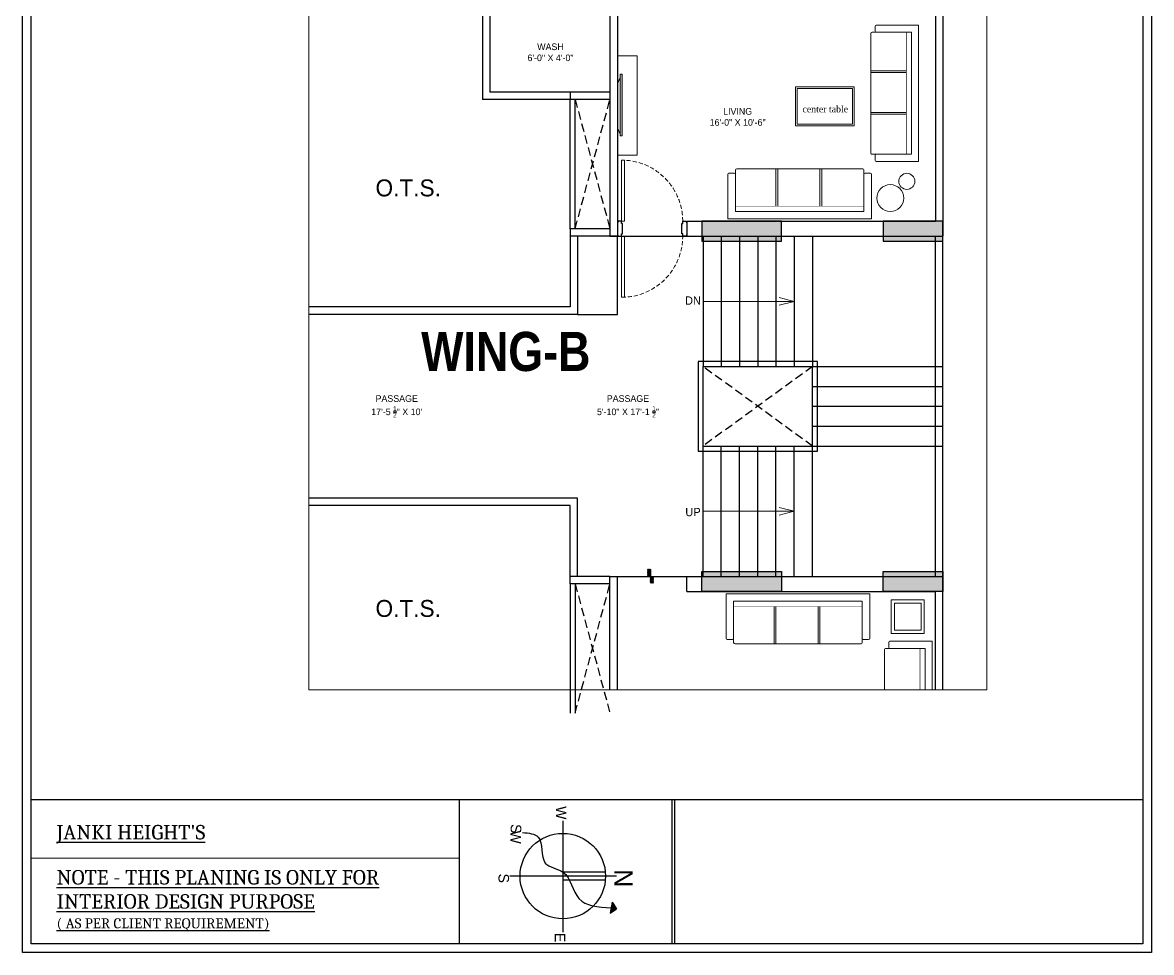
# Model space of a CAD drawing. Header units: inches. Extents: x 50354 to 53215, y -7830 to -6529.
# Drawn here: x 50354 to 51036, y -7512 to -6950 of the extents above; entities that cross this region are included whole.
import ezdxf

# ---------------------------------------------------------------- set-up
doc = ezdxf.new("R2010")
doc.units = ezdxf.units.IN
doc.header["$MEASUREMENT"] = 0
doc.linetypes.add('HIDDEN', pattern=[0.375, 0.25, -0.125])
for name, color, linetype, lineweight in [('01_AR_door', 253, 'Continuous', 13), ('FLOORING', 213, 'Continuous', 15), ('FUR', 252, 'Continuous', 18), ('INTEROR', 252, 'Continuous', 20), ('LVL.', 5, 'Continuous', 35), ('SK COLUMN', 7, 'Continuous', 30), ('wall', 7, 'Continuous', 30)]:
    doc.layers.add(name, color=color, linetype=linetype, lineweight=lineweight)
for name, color, linetype in [('d-w', 250, 'Continuous'), ('TEX', 7, 'Continuous'), ('TEXT', 7, 'Continuous'), ('WIN..', 135, 'Continuous')]:
    doc.layers.add(name, color=color, linetype=linetype)
doc.layers.add('FUNITURE', color=7, linetype='Continuous', lineweight=15, true_color=0x7d7673)
doc.styles.add('CENTG', font='GOTHIC.TTF')
doc.styles.get("Standard").update_dxf_attribs({"font": 'ARLRDBD.TTF', "height": 3})
doc.dimstyles.new('working', dxfattribs={"dimscale": 0.75, "dimtxt": 4.5, "dimasz": 2.5, "dimexe": 1, "dimexo": 0, "dimgap": 0.25, "dimtad": 0, "dimzin": 0, "dimlunit": 4, "dimtxsty": 'Standard', "dimblk": 'ARCHTICK', "dimcen": 3, "dimdle": 1.5, "dimclrd": 7, "dimclre": 7, "dimclrt": 256, "dimadec": 0, "dimazin": 0, "dimtfac": 1, "dimtmove": 0, "dimatfit": 3, "dimfxl": 1, "dimtolj": 1, "dimlwd": 0, "dimlwe": 0, "dimarcsym": 0})

# ---------------------------------------------------------------- blocks, each defined once
blk = doc.blocks.new('_ArchTick')
at = {"color": 0, "linetype": 'ByBlock', "const_width": 0.15}
blk.add_lwpolyline([(-0.5, -0.5), (0.5, 0.5)], dxfattribs=at)
blk = doc.blocks.new('A$C429F5545')
at = {"layer": 'FLOORING', "ltscale": 20}
h = blk.add_hatch(dxfattribs=at)
h.set_pattern_fill('ANSI31', color=256)
h.set_pattern_definition([(45, (-31983.55618, 2830.83705), (-0.08838834765, 0.08838834765), [])])
h.paths.add_polyline_path([(2, 1.78), (0.01, 1.78), (0, 0.78), (1.99, 0.78), (1.99, 1)])
h.paths.add_polyline_path([(4.15, 1), (1.99, 1), (1.99, 0), (4.15, 0)])
at = {"layer": 'FLOORING', "ltscale": 20, "const_width": 0.2}
blk.add_lwpolyline([(0, 1.78), (1.99, 1.78), (1.99, 1), (4.15, 1)], dxfattribs=at)

msp = doc.modelspace()

# ---------------------------------------------------------------- hatches: boundary and pattern name
msp.add_hatch(color=1).paths.add_polyline_path([(50709.0737, -7487.93895), (50712.98262, -7485.21883), (50710.26251, -7481.3099)])
at = {"layer": 'FUR', "ltscale": 20}
h = msp.add_hatch(color=256, dxfattribs=at)
h.dxf.hatch_style = 1
h.paths.add_polyline_path([(50716.30272, -6981.23222), (50715.1689, -6981.23222), (50715.1689, -7018.41085), (50716.30272, -7018.41085)])
at = {"layer": 'SK COLUMN', "lineweight": 30}
h = msp.add_hatch(color=1, dxfattribs=at)
h.dxf.hatch_style = 1
h.paths.add_polyline_path([(50764.43931, -7070.05013), (50764.43931, -7082.05013), (50812.43931, -7082.05013), (50812.43931, -7070.05013)])
h = msp.add_hatch(color=1, dxfattribs=at)
h.dxf.hatch_style = 1
h.paths.add_polyline_path([(50873.93931, -7070.05013), (50873.93931, -7082.05013), (50909.93931, -7082.05013), (50909.93931, -7070.05013)])
h = msp.add_hatch(color=1, dxfattribs=at)
h.dxf.hatch_style = 1
h.paths.add_polyline_path([(50812.43931, -7293.55013), (50812.43931, -7281.55013), (50764.43931, -7281.55013), (50764.43931, -7293.55013)])
h = msp.add_hatch(color=1, dxfattribs=at)
h.dxf.hatch_style = 1
h.paths.add_polyline_path([(50909.93931, -7293.55013), (50909.93931, -7281.55013), (50873.93931, -7281.55013), (50873.93931, -7293.55013)])

# ---------------------------------------------------------------- linework, layer by layer
for p, q in [((50680.48881, -7432.14143), (50680.48881, -7499.31449)), ((50706.17444, -7463.06231), (50680.48881, -7463.06231)), ((50712.99026, -7465.50554), (50648.43259, -7465.50554)), ((50706.17444, -7467.94876), (50680.48881, -7467.94876))]:
    msp.add_line(p, q)
at = {"color": 1}
for p, q in [((50710.26251, -7481.3099), (50709.0737, -7487.93895)), ((50710.26251, -7481.3099), (50712.98262, -7485.21883)), ((50709.0737, -7487.93895), (50712.98262, -7485.21883))]:
    msp.add_line(p, q, dxfattribs=at)
at = {"ltscale": 20}
msp.add_lwpolyline([(50689.43931, -7126.30013), (50713.43931, -7126.30013), (50713.43931, -7079.05013), (50689.43931, -7079.05013)], close=True, dxfattribs=at)
msp.add_ellipse((50680.48881, -7465.50554), major_axis=(-18.24446, 18.24446), ratio=1, start_param=2.35619449, end_param=8.639379797)
at = {"color": 1}
msp.add_open_spline([(50656.20073, -7439.20582), (50659.98612, -7439.52895), (50669.99431, -7440.38329), (50665.37193, -7459.87431), (50685.0805, -7461.51342), (50687.25486, -7483.26404), (50701.8575, -7484.17005), (50709.42446, -7484.63953)], degree=3, knots=[0, 0, 0, 0, 0.440571378, 1.1648269, 1.696599756, 2.528498574, 3.423215302, 3.423215302, 3.423215302, 3.423215302], dxfattribs=at)
at = {"layer": '01_AR_door', "ltscale": 0.3}
for points in [[(50715.98211, -7070.05013), (50715.98211, -7033.13573), (50717.73211, -7033.13573), (50717.73211, -7070.05013)], [(50715.98211, -7079.05013), (50715.98211, -7115.96453), (50717.73211, -7115.96453), (50717.73211, -7079.05013)]]:
    msp.add_lwpolyline(points, close=True, dxfattribs=at)
at = {"layer": '01_AR_door', "lineweight": 30, "ltscale": 0.3}
for points in [[(50715.98211, -7070.05013), (50713.89651, -7070.05013), (50713.89651, -7070.50733), (50713.43931, -7070.50733), (50713.43931, -7078.59293), (50713.89651, -7078.59293), (50713.89651, -7079.05013), (50715.98211, -7079.05013), (50715.98211, -7077.61012), (50716.43931, -7077.61013), (50716.43931, -7071.49013), (50715.98211, -7071.49013)], [(50752.89651, -7070.05013), (50754.98211, -7070.05013), (50754.98211, -7070.50733), (50755.43931, -7070.50733), (50755.43931, -7078.59293), (50754.98211, -7078.59293), (50754.98211, -7079.05013), (50752.89651, -7079.05013), (50752.89651, -7077.61012), (50752.43931, -7077.61013), (50752.43931, -7071.49013), (50752.89651, -7071.49013)]]:
    msp.add_lwpolyline(points, close=True, dxfattribs=at)
at = {"layer": 'd-w', "lineweight": -3, "ltscale": 20}
for p, q in [((50713.43931, -7079.05013), (50755.43931, -7079.05013)), ((50713.43931, -7284.55013), (50755.43931, -7284.55013))]:
    msp.add_line(p, q, dxfattribs=at)
at = {"layer": 'FUNITURE', "ltscale": 20}
msp.add_line((50359.43233, -7454.59574), (50617.8109, -7454.59574), dxfattribs=at)
msp.add_lwpolyline([(50936.48219, -7353.10895), (50527.15139, -7353.10895), (50527.15139, -6578.04718), (50936.48219, -6578.04718)], close=True, dxfattribs=at)
msp.add_lwpolyline([(50715.1689, -7017.3625), (50713.43931, -7013.63124), (50713.43931, -6987.03012), (50715.1689, -6983.29886)], dxfattribs=at)
at = {"layer": 'FUNITURE', "linetype": 'HIDDEN', "ltscale": 10}
for centre, start, end in [((50715.98211, -7070.05013), 0, 90), ((50715.98211, -7079.05013), 270, 0)]:
    msp.add_arc(centre, 36.9144, start, end, dxfattribs=at)
at = {"layer": 'FUR', "ltscale": 20}
for p, q in [((50869.07314, -6955.22223), (50869.07314, -6952.18828)), ((50869.72327, -6951.53814), (50895.28307, -6951.53814)), ((50895.28307, -6951.53814), (50895.28307, -7033.96175)), ((50866.4726, -7028.97735), (50866.4726, -6956.73921)), ((50867.33945, -6955.87237), (50869.72327, -6955.87237)), ((50890.94884, -6955.87237), (50869.72327, -6955.87237)), ((50890.94884, -7029.62753), (50890.94884, -6955.87237)), ((50866.4726, -6979.1355), (50887.91489, -6979.1355)), ((50866.4726, -6980.12694), (50887.91489, -6980.12694)), ((50866.4726, -7004.38152), (50887.91489, -7004.38152)), ((50866.4726, -7005.37295), (50887.91489, -7005.37295)), ((50869.72327, -7029.62753), (50867.12278, -7029.62753)), ((50869.07314, -7033.31162), (50869.07314, -7030.27766)), ((50869.72327, -7029.62753), (50890.94884, -7029.62753)), ((50895.28307, -7033.96175), (50869.72327, -7033.96175)), ((50784.02564, -7041.05861), (50780.832, -7041.05861)), ((50784.71, -7039.23367), (50784.71, -7041.74296)), ((50861.66261, -7038.3212), (50785.62246, -7038.3212)), ((50809.19751, -7038.3212), (50809.19751, -7060.89203)), ((50810.24113, -7038.3212), (50810.24113, -7060.89203)), ((50835.77226, -7038.3212), (50835.77226, -7060.89203)), ((50836.81588, -7038.3212), (50836.81588, -7060.89203)), ((50862.34701, -7041.74296), (50862.34701, -7039.0056)), ((50866.225, -7041.05861), (50863.03136, -7041.05861)), ((50780.14765, -7041.74296), (50780.14765, -7068.64801)), ((50784.71, -7064.08567), (50784.71, -7041.74296)), ((50862.34701, -7041.74296), (50862.34701, -7064.08567)), ((50866.90935, -7068.64801), (50866.90935, -7041.74296)), ((50862.34701, -7064.08567), (50784.71, -7064.08567)), ((50780.14765, -7068.64801), (50866.90935, -7068.64801))]:
    msp.add_line(p, q, dxfattribs=at)
for points, const_width in [([(50887.91489, -7029.62753), (50887.91489, -6955.87237)], 0.27089), ([(50862.34701, -7060.89203), (50784.71, -7060.89203)], 0.28515)]:
    msp.add_lwpolyline(points, dxfattribs=dict(at, const_width=const_width))
msp.add_lwpolyline([(50713.43931, -6970.13573), (50725.43931, -6970.13573), (50725.43931, -7030.13573), (50713.43931, -7030.13573)], dxfattribs=at)
for points in [[(50856.41084, -7012.42709), (50820.97784, -7012.42709), (50820.97784, -6988.80509), (50856.41084, -6988.80509)], [(50855.42659, -7011.44284), (50821.96209, -7011.44284), (50821.96209, -6989.78934), (50855.42659, -6989.78934)]]:
    msp.add_lwpolyline(points, close=True, dxfattribs=at)
for centre, radius in [((50888.21421, -7045.94493), 4.84249), ((50878.22219, -7056.05017), 8.13674)]:
    msp.add_circle(centre, radius, dxfattribs=at)
for centre, radius, start, end in [((50869.72327, -6952.18828), 0.65013, 90, 180), ((50867.33945, -6956.73921), 0.86685, 90, 180), ((50869.72327, -6955.22223), 0.65013, 180, 270), ((50867.12278, -7028.97735), 0.65018, 180, 269.99999997), ((50869.72327, -7030.27766), 0.65013, 90, 180), ((50869.72327, -7033.31162), 0.65013, 180, 270), ((50780.832, -7041.74296), 0.68435, 90, 180), ((50784.02564, -7041.74296), 0.68435, 0, 90), ((50785.62246, -7039.23367), 0.91247, 90, 180), ((50861.66261, -7039.0056), 0.6844, 0, 89.99999919), ((50863.03136, -7041.74296), 0.68435, 90, 180), ((50866.225, -7041.74296), 0.68435, 0, 90)]:
    msp.add_arc(centre, radius, start, end, dxfattribs=at)
at = {"layer": 'INTEROR', "lineweight": 18}
for p, q in [((50779.04868, -7321.8573), (50779.04868, -7294.95224)), ((50861.24804, -7299.51459), (50783.61103, -7299.51459)), ((50783.61103, -7299.51459), (50783.61103, -7321.8573)), ((50861.24804, -7321.8573), (50861.24804, -7299.51459)), ((50865.81038, -7294.95224), (50865.81038, -7321.8573)), ((50808.09854, -7325.27905), (50808.09854, -7302.70823)), ((50809.14216, -7325.27905), (50809.14216, -7302.70823)), ((50834.67329, -7325.27905), (50834.67329, -7302.70823)), ((50835.71691, -7325.27905), (50835.71691, -7302.70823)), ((50782.92667, -7322.54165), (50779.73303, -7322.54165)), ((50783.61103, -7324.36658), (50783.61103, -7321.8573)), ((50860.56364, -7325.27905), (50784.52349, -7325.27905)), ((50861.24804, -7321.8573), (50861.24804, -7324.59466)), ((50865.12603, -7322.54165), (50861.93239, -7322.54165)), ((50877.33691, -7324.36003), (50877.33691, -7327.39398)), ((50903.54684, -7323.70989), (50877.98704, -7323.70989)), ((50874.73637, -7328.6943), (50874.73637, -7353.10895)), ((50877.98704, -7328.04412), (50875.38655, -7328.04412)), ((50877.98704, -7328.04412), (50899.21261, -7328.04412)), ((50899.21261, -7328.04412), (50899.21261, -7353.10895))]:
    msp.add_line(p, q, dxfattribs=at)
at = {"layer": 'INTEROR'}
for p, q in [((50779.04868, -7294.95224), (50865.81038, -7294.95224)), ((50903.54684, -7353.10895), (50903.54684, -7323.70989))]:
    msp.add_line(p, q, dxfattribs=at)
msp.add_lwpolyline([(50715.1689, -7018.41085), (50716.30272, -7018.41085), (50716.30272, -6981.23222), (50715.1689, -6981.23222)], close=True, dxfattribs=at)
at = {"layer": 'INTEROR', "lineweight": 18}
for points in [[(50878.78934, -7318.96188), (50898.77338, -7318.96188), (50898.77338, -7298.7514), (50878.78934, -7298.7514)], [(50880.75784, -7316.99338), (50896.80488, -7316.99338), (50896.80488, -7300.7199), (50880.75784, -7300.7199)]]:
    msp.add_lwpolyline(points, close=True, dxfattribs=at)
for points, const_width in [([(50861.24804, -7302.70823), (50783.61103, -7302.70823)], 0.28515), ([(50896.17866, -7328.04412), (50896.17866, -7353.10895)], 0.27089)]:
    msp.add_lwpolyline(points, dxfattribs=dict(at, const_width=const_width))
for centre, radius, start, end in [((50779.73303, -7321.8573), 0.68435, 180, 270), ((50782.92667, -7321.8573), 0.68435, 270, 0), ((50784.52349, -7324.36658), 0.91247, 180, 270), ((50860.56364, -7324.59466), 0.6844, 270.00000081, 0), ((50861.93239, -7321.8573), 0.68435, 180, 270), ((50865.12603, -7321.8573), 0.68435, 270, 0), ((50877.98704, -7324.36003), 0.65013, 90, 180), ((50877.98704, -7327.39398), 0.65013, 180, 270), ((50875.38655, -7328.6943), 0.65018, 90.00000003, 180)]:
    msp.add_arc(centre, radius, start, end, dxfattribs=at)
at = {"layer": 'SK COLUMN', "lineweight": 30}
for points in [[(50812.43931, -7082.05013), (50812.43931, -7070.05013), (50764.43931, -7070.05013), (50764.43931, -7082.05013)], [(50909.93931, -7082.05013), (50909.93931, -7070.05013), (50873.93931, -7070.05013), (50873.93931, -7082.05013)], [(50812.43931, -7281.55013), (50812.43931, -7293.55013), (50764.43931, -7293.55013), (50764.43931, -7281.55013)], [(50909.93931, -7281.55013), (50909.93931, -7293.55013), (50873.93931, -7293.55013), (50873.93931, -7281.55013)]]:
    msp.add_lwpolyline(points, close=True, dxfattribs=at)
at = {"layer": 'TEXT', "ltscale": 20}
for p, q in [((50684.93931, -7074.55013), (50684.93931, -6996.55013)), ((50687.93931, -7074.55013), (50687.93931, -6996.55013)), ((50684.93931, -7289.05013), (50684.93931, -7367.05013)), ((50687.93931, -7289.05013), (50687.93931, -7367.05013))]:
    msp.add_line(p, q, dxfattribs=at)
at = {"layer": 'wall', "lineweight": -3, "ltscale": 20}
for p, q in [((50631.93931, -6944.05013), (50631.93931, -6996.55013)), ((50636.43931, -6944.05013), (50636.43931, -6992.05013)), ((50684.93931, -6992.05013), (50636.43931, -6992.05013)), ((50684.93931, -6996.55013), (50631.93931, -6996.55013)), ((50684.93931, -7079.05013), (50684.93931, -7121.80013)), ((50689.43931, -7079.05013), (50689.43931, -7126.30013)), ((50757.68931, -7079.05013), (50905.43931, -7079.05013)), ((50765.18931, -7079.05013), (50765.18931, -7157.80013)), ((50776.18931, -7079.05013), (50776.18931, -7157.80013)), ((50787.18931, -7079.05013), (50787.18931, -7157.80013)), ((50798.18931, -7079.05013), (50798.18931, -7157.80013)), ((50809.18931, -7079.05013), (50809.18931, -7157.80013)), ((50820.18931, -7079.05013), (50820.18931, -7157.80013)), ((50831.18931, -7079.05013), (50831.18931, -7157.80013)), ((50905.43931, -7284.55013), (50905.43931, -7079.05013)), ((50909.93931, -7284.55013), (50909.93931, -7079.05013)), ((50684.93931, -7121.80013), (50527.15139, -7121.80013)), ((50689.43931, -7126.30013), (50527.15139, -7126.30013)), ((50765.18931, -7157.80013), (50909.93931, -7157.80013)), ((50765.18931, -7205.80013), (50765.18931, -7157.80013)), ((50831.18931, -7205.80013), (50831.18931, -7157.80013)), ((50831.18931, -7169.80013), (50909.93931, -7169.80013)), ((50831.18931, -7181.80013), (50909.93931, -7181.80013)), ((50831.18931, -7193.80013), (50909.93931, -7193.80013)), ((50765.18931, -7284.55013), (50765.18931, -7205.80013)), ((50765.18931, -7205.80013), (50909.93931, -7205.80013)), ((50776.18931, -7284.55013), (50776.18931, -7205.80013)), ((50787.18931, -7284.55013), (50787.18931, -7205.80013)), ((50798.18931, -7284.55013), (50798.18931, -7205.80013)), ((50809.18931, -7284.55013), (50809.18931, -7205.80013)), ((50820.18931, -7284.55013), (50820.18931, -7205.80013)), ((50831.18931, -7284.55013), (50831.18931, -7205.80013)), ((50689.43931, -7237.30013), (50527.15139, -7237.30013)), ((50689.43931, -7284.55013), (50689.43931, -7237.30013)), ((50684.93931, -7241.80013), (50527.15139, -7241.80013)), ((50684.93931, -7284.55013), (50684.93931, -7241.80013))]:
    msp.add_line(p, q, dxfattribs=at)
at = {"layer": 'wall', "ltscale": 20}
for p, q in [((50708.93931, -6939.55013), (50708.93931, -7079.05013)), ((50713.43931, -6939.55013), (50713.43931, -7079.05013)), ((50905.43931, -6939.55013), (50905.43931, -7070.05013)), ((50909.93931, -6939.55013), (50909.93931, -7079.05013)), ((50708.93931, -6992.05013), (50684.93931, -6992.05013)), ((50684.93931, -6992.05013), (50684.93931, -6996.55013)), ((50708.93931, -6996.55013), (50684.93931, -6996.55013)), ((50684.93931, -7074.55013), (50684.93931, -7079.05013)), ((50708.93931, -7074.55013), (50684.93931, -7074.55013)), ((50755.43931, -7070.05013), (50755.43931, -7079.05013)), ((50755.43931, -7070.05013), (50905.43931, -7070.05013)), ((50708.93931, -7079.05013), (50684.93931, -7079.05013)), ((50708.93931, -7079.05013), (50713.43931, -7079.05013)), ((50755.43931, -7079.05013), (50909.93931, -7079.05013)), ((50684.93931, -7289.05013), (50684.93931, -7284.55013)), ((50708.93931, -7284.55013), (50684.93931, -7284.55013)), ((50708.93931, -7353.10895), (50708.93931, -7284.55013)), ((50708.93931, -7284.55013), (50713.43931, -7284.55013)), ((50713.43931, -7353.10895), (50713.43931, -7284.55013)), ((50755.43931, -7293.55013), (50755.43931, -7284.55013)), ((50755.43931, -7284.55013), (50909.93931, -7284.55013)), ((50909.93931, -7353.10895), (50909.93931, -7284.55013)), ((50708.93931, -7289.05013), (50684.93931, -7289.05013)), ((50755.43931, -7293.55013), (50905.43931, -7293.55013)), ((50905.43931, -7353.10895), (50905.43931, -7293.55013))]:
    msp.add_line(p, q, dxfattribs=at)
at = {"layer": 'wall', "linetype": 'HIDDEN', "lineweight": -3, "ltscale": 20}
for p, q in [((50687.93931, -7074.55013), (50708.93931, -6996.55013)), ((50687.93931, -6996.55013), (50708.93931, -7074.55013)), ((50831.18931, -7205.80013), (50765.18931, -7157.80013)), ((50831.18931, -7157.80013), (50765.18931, -7205.80013)), ((50687.93931, -7289.05013), (50708.93931, -7367.05013)), ((50687.93931, -7367.05013), (50708.93931, -7289.05013))]:
    msp.add_line(p, q, dxfattribs=at)
at = {"layer": 'wall', "color": 251, "lineweight": 30}
for p, q in [((50617.8109, -7419.3317), (50617.8109, -7506.44255)), ((50746.37678, -7419.3317), (50746.37678, -7506.44255)), ((51030.74854, -7506.44255), (50359.43233, -7506.44255))]:
    msp.add_line(p, q, dxfattribs=at)
at = {"layer": 'wall', "color": 251, "lineweight": -3}
msp.add_line((50748.02242, -7419.3317), (50748.02242, -7506.44255), dxfattribs=at)
at = {"layer": 'wall', "color": 251, "lineweight": 30}
for points in [[(50354.27569, -6529.1777), (51035.90519, -6529.1777), (51035.90519, -7511.5992), (50354.27569, -7511.5992)], [(50359.43233, -6534.33434), (51030.74854, -6534.33434), (51030.74854, -7506.44255), (50359.43233, -7506.44255)], [(50359.43233, -7419.3317), (51030.74854, -7419.3317), (51030.74854, -7506.44255), (50359.43233, -7506.44255)]]:
    msp.add_lwpolyline(points, close=True, dxfattribs=at)
at = {"layer": 'wall', "lineweight": -3, "ltscale": 20}
msp.add_lwpolyline([(50834.18931, -7154.80013), (50762.18931, -7154.80013), (50762.18931, -7208.80013), (50834.18931, -7208.80013)], close=True, dxfattribs=at)

# ---------------------------------------------------------------- block references
at = {"layer": 'LVL.', "ltscale": 20, "xscale": -2, "yscale": 2, "zscale": 2, "rotation": 270}
msp.add_blockref('A$C429F5545', (50731.65447, -7288.5225), dxfattribs=at)

# ---------------------------------------------------------------- texts
at = {"style": 'CENTG'}
for s, height, rotation, p in [('W', 6.34963, 270, (50676.29216, -7423.27783)), ('N', 11.17001, 90, (50722.7268, -7472.22394)), ('S', 6.34963, 270, (50641.6566, -7463.99444)), ('E', 6.34963, 270, (50675.64659, -7499.84614))]:
    msp.add_text(s, height=height, rotation=rotation, dxfattribs=at).set_placement(p)
at = {"color": 1, "style": 'CENTG'}
for s, p in [('S', (50649.04466, -7434.08682)), ('W', (50648.86183, -7437.9601))]:
    msp.add_text(s, height=6.34963, rotation=270, dxfattribs=at).set_placement(p)
at = {"layer": 'INTEROR', "insert": (50825.19432, -7004.32782), "char_height": 3.937, "width": 28.2106162, "attachment_point": 7}
msp.add_mtext('{\\fSylfaen|b0|i0|c0|p18;center table}', dxfattribs=at)
at = {"layer": 'TEX', "color": 6, "insert": (50594.93368, -7160.80815), "char_height": 23.622, "attachment_point": 7}
msp.add_mtext_dynamic_manual_height_columns('\\pxqc;{\\fSwis721 Cn BT|b1|i0|c0|p34;WING-B}', width=102.2255274, gutter_width=492.125, heights=[0], dxfattribs=at)
at = {"layer": 'TEXT', "ltscale": 20, "attachment_point": 5}
for s, width, gutter_width, insert, char_height in [('\\A1;WASH \\P6\'-0" X 4\'-0"', 32.5392622, 1.15, (50673.04245, -6968.05013), 4), ('LIVING \\P16\'-0" X 10\'-6"', 36.9601878, 1.15, (50786.0489, -7007.05013), 4), ('\\A1;O.T.S.', 53.7953136, 2.93854, (50587.13392, -7049.9883), 10.221008), ('\\A1;DN', 15.2859021, 1.15, (50759.09144, -7117.92612), 5), ('\\A1;PASSAGE \\P17\'-5 {\\H0.7x;\\S1/2;}" X 10\'', 209.5, 1.15, (50580.18931, -7181.80013), 4), ('\\A1;PASSAGE \\P5\'-10" X 17\'-1 {\\H0.7x;\\S1/2;}"', 69.75, 1.15, (50719.81431, -7181.80013), 4), ('\\A1;UP', 15.2859021, 1.15, (50759.09144, -7245.67413), 5), ('\\A1;O.T.S.', 53.7953136, 2.93854, (50587.13392, -7303.93064), 10.221008)]:
    msp.add_mtext_dynamic_manual_height_columns(s, width=width, gutter_width=gutter_width, heights=[0], dxfattribs=dict(at, insert=insert, char_height=char_height))
at = {"layer": 'WIN..', "color": 5, "insert": (50374.80579, -7434.61762), "char_height": 8.7459752, "width": 213.7618354, "attachment_point": 1}
msp.add_mtext("{\\fCambria|b0|i0|c0|p18;\\LJANKI HEIGHT'S}", dxfattribs=at)
at = {"layer": 'WIN..', "color": 1, "insert": (50374.80579, -7461.84078), "char_height": 8.7459752, "width": 213.7618354, "attachment_point": 1}
msp.add_mtext('{\\fCambria|b0|i0|c0|p18;\\LNOTE - THIS PLANING IS ONLY FOR INTERIOR DESIGN PURPOSE \\P\\H0.69318x;( AS PER CLIENT REQUIREMENT)}', dxfattribs=at)

# ---------------------------------------------------------------- leaders
at = {"layer": 'wall', "ltscale": 20}
for points in [[(50820.18931, -7118.42513), (50765.18931, -7118.42513)], [(50820.18931, -7245.17513), (50765.18931, -7245.17513)]]:
    msp.add_leader(points, dimstyle='working', override={"dimtxt": 15, "dimasz": 12, "dimgap": 0.25, "dimtad": 0, "dimtfac": 0.6, "dimldrblk": 'Open30', "dimfxl": 0, "dimarcsym": 1}, dxfattribs=at)

doc.saveas('drawing.dxf')
